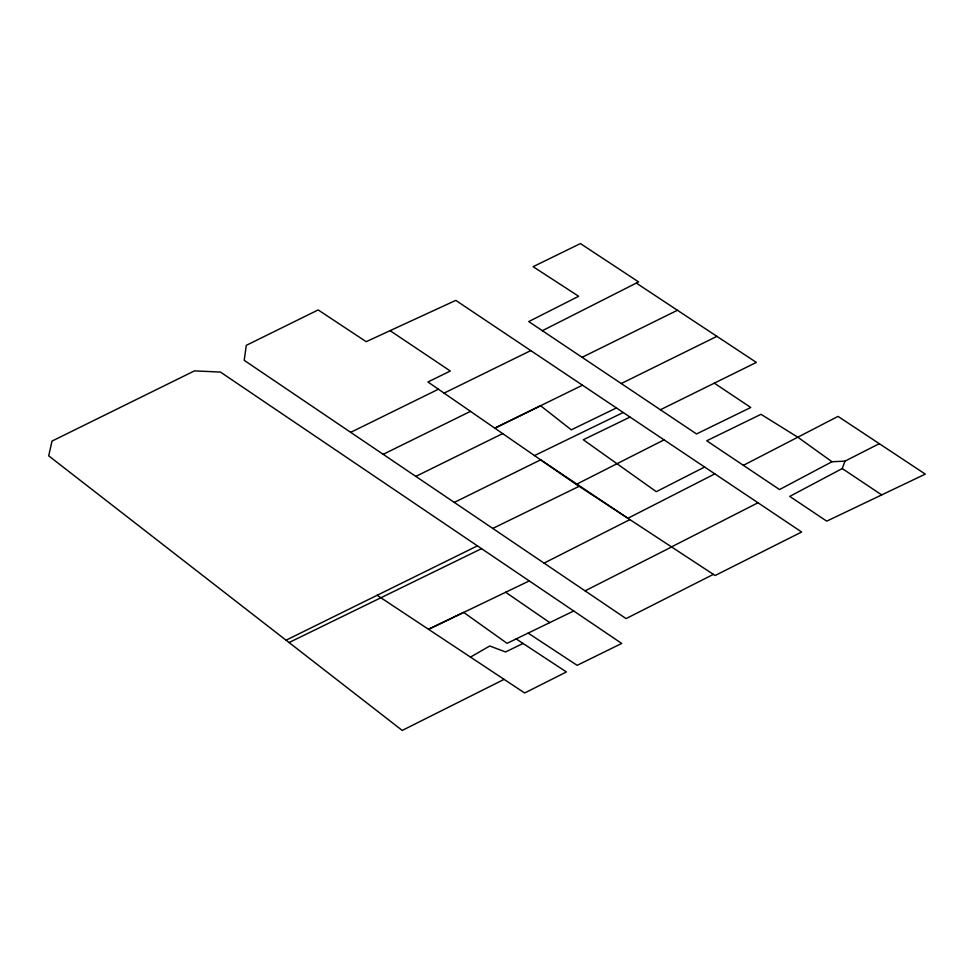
<?xml version="1.0" encoding="UTF-8"?>
<svg xmlns="http://www.w3.org/2000/svg" width="974" height="974" viewBox="0 0 974 974"><rect width="100%" height="100%" fill="white"/><g stroke="black" fill="none" stroke-linecap="round" stroke-linejoin="round"><path stroke-width="1.46" d="M743.393 465.341L838.042 416.397L925.3 474.107L826.719 521.151L789.744 496.387L842.242 468.555L844.969 461.152L879.266 443.694M470.466 657.097L489.776 645.993L505.555 651.959L523.062 643.461M831.991 461.737L779.541 489.557L706.734 440.784L760.986 414.315L797.816 437.204L831.991 461.737L844.969 461.152M704.616 467.033L656.306 491.687L583.304 439.749L630.032 417.079L801.651 532.011L715.123 575.5L576.231 484.407L427.939 381.978L450.305 371.009L390.075 330.661L366.187 341.691L318.181 309.927L246.288 345.344L244.218 360.331L626.087 618.6L713.382 574.368M714.831 473.875L627.877 518.29L540.655 459.825L454.286 502.414M671.512 546.901L757.979 502.767M576.231 484.407L664.061 439.871M542.36 330.697L638.627 281.924L580.419 243.573L533.107 266.681L578.666 296.279L528.736 321.578L696.52 433.954L750.771 407.485L714.307 383.147M544.04 563.118L629.874 519.605M585.057 590.853L671.61 546.974M504.082 679.377L402.225 730.427L48.7 455.844L51.987 441.1L194.447 370.887L220.441 372.068L621.704 643.437L577.156 665.327L528.115 633.1M582.099 357.312L677.441 310.268L756.348 362.413L660.409 409.762M621.254 383.537L716.925 336.347M286.076 640.186L477.418 545.842M350.664 432.346L438.41 389.223M383.159 454.322L470.491 411.357M415.801 476.396L502.669 433.6M444.059 393.119L530.757 350.603M616.42 407.948L582.464 385.193L494.816 428.17L540.582 405.72L571.288 429.838L616.42 407.948L630.032 417.079M492.759 528.432L579.14 486.306M289.083 642.536L481.558 548.654M534.507 455.589L623.202 412.501M573.723 610.978L507.064 643.339L463.673 612.403L428.511 629.301L529.272 580.918M390.075 330.661L455.783 300.382L582.464 385.193M516.159 638.92L566.418 671.95L524.657 692.989L377.133 595.272M636.326 283.081L677.441 310.268M842.242 468.555L881.689 494.902M505.664 592.253L549.762 622.605"/></g></svg>
